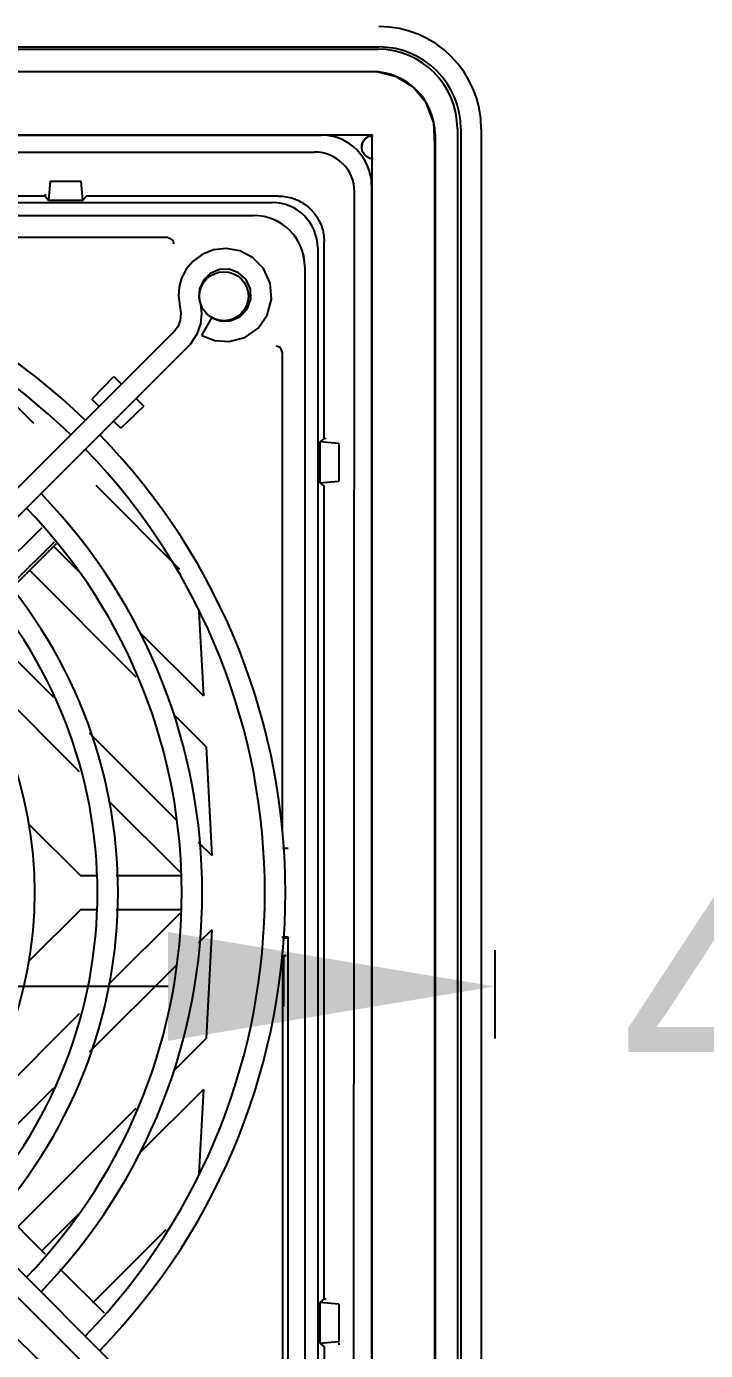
# Model space of a CAD drawing. Header units: inches. Extents: x 0 to 183, y 0 to 117.
# Drawn here: x 86.881 to 89.228, y 35.683 to 40.263 of the extents above; entities that cross this region are included whole.
import ezdxf
from ezdxf.enums import TextEntityAlignment as Align

# ---------------------------------------------------------------- set-up
doc = ezdxf.new("R2010")
doc.units = ezdxf.units.IN
doc.header["$MEASUREMENT"] = 0
doc.layers.add('PSYMS', color=7, linetype='Continuous')
doc.styles.get("Standard").update_dxf_attribs({"font": 'arial.ttf'})
doc.styles.add('WD', font='romans.shx', dxfattribs={"height": 0.185})
doc.dimstyles.get("Standard").update_dxf_attribs({"dimtxt": 0.18, "dimasz": 0.18, "dimexe": 0.18, "dimexo": 0.0625, "dimgap": 0.09, "dimtad": 0, "dimtih": 1, "dimtoh": 1, "dimdec": 4, "dimzin": 0, "dimdsep": 46, "dimtxsty": 'Standard', "dimcen": 0.09, "dimadec": 0, "dimazin": 0, "dimtfac": 1, "dimtdec": 4, "dimtofl": 0, "dimtmove": 0, "dimatfit": 3, "dimfxl": 1, "dimtolj": 1, "dimtzin": 0, "dimarcsym": 0})

# ---------------------------------------------------------------- blocks, each defined once
blk = doc.blocks.new('*D46')
at = {"color": 0, "lineweight": -2, "transparency": 16777216}
for p, q in [((81, 52.8178), (81, 58.3675)), ((85.5, 40.3125), (85.5, 58.3675)), ((79.87, 58.1875), (78.74, 58.1875)), ((86.63, 58.1875), (87.76, 58.1875))]:
    blk.add_line(p, q, dxfattribs=at)
at = {"color": 0, "transparency": 16777216}
for points in [[(79.87, 58.3758), (79.87, 57.9992), (81, 58.1875)], [(86.63, 58.3758), (86.63, 57.9992), (85.5, 58.1875)]]:
    blk.add_solid(points, dxfattribs=at)
at = {"layer": 'Defpoints', "color": 0, "transparency": 16777216}
for p in [(81, 58.1875), (81, 52.7553), (85.5, 40.25)]:
    blk.add_point(p, dxfattribs=at)
at = {"color": 0, "transparency": 16777216, "insert": (83.25, 58.1875), "char_height": 0.85, "attachment_point": 5}
blk.add_mtext('\\A1;4.5000', dxfattribs=at)
blk = doc.blocks.new('*D47')
at = {"color": 0, "lineweight": -2, "transparency": 16777216}
for p, q in [((83.5, 35.5103), (83.5, 36.6403)), ((89, 34.3803), (83.32, 34.3803)), ((89, 31.3803), (83.32, 31.3803)), ((83.5, 30.2503), (83.5, 29.1203))]:
    blk.add_line(p, q, dxfattribs=at)
at = {"color": 0, "transparency": 16777216}
for points in [[(83.3117, 35.5103), (83.6883, 35.5103), (83.5, 34.3803)], [(83.3117, 30.2503), (83.6883, 30.2503), (83.5, 31.3803)]]:
    blk.add_solid(points, dxfattribs=at)
at = {"layer": 'Defpoints', "color": 0, "transparency": 16777216}
for p in [(89.0625, 34.3803), (83.5, 31.3803), (89.0625, 31.3803)]:
    blk.add_point(p, dxfattribs=at)
at = {"color": 0, "transparency": 16777216, "insert": (83.5, 32.8803), "char_height": 0.85, "attachment_point": 5}
blk.add_mtext('\\A1;3.0000', dxfattribs=at)
blk = doc.blocks.new('*D48')
at = {"color": 0, "lineweight": -2, "transparency": 16777216}
for p, q in [((88.5, 37.0678), (88.5, 36.7628)), ((93, 37.0678), (93, 36.7628)), ((87.37, 36.9428), (86.24, 36.9428)), ((94.13, 36.9428), (95.26, 36.9428))]:
    blk.add_line(p, q, dxfattribs=at)
at = {"color": 0, "transparency": 16777216}
for points in [[(87.37, 37.1311), (87.37, 36.7545), (88.5, 36.9428)], [(94.13, 37.1311), (94.13, 36.7545), (93, 36.9428)]]:
    blk.add_solid(points, dxfattribs=at)
at = {"layer": 'Defpoints', "color": 0, "transparency": 16777216}
for p in [(88.5, 37.1303), (93, 37.1303), (93, 36.9428)]:
    blk.add_point(p, dxfattribs=at)
at = {"color": 0, "transparency": 16777216, "insert": (90.75, 36.9428), "char_height": 0.85, "attachment_point": 5}
blk.add_mtext('\\A1;4.5000', dxfattribs=at)
blk = doc.blocks.new('SEN_FAN_N12_FA44')
at = {"color": 7, "linetype": 'Continuous'}
for p, q in [((0.3391, 5.8174), (5.5359, 5.8174)), ((5.8194, 5.534), (5.8194, 0.1245)), ((5.8903, 5.534), (5.8903, 0.3371)), ((0.5609, 5.4538), (5.3141, 5.4538)), ((5.4497, 0.4605), (5.4519, 5.316)), ((4.9194, 4.8596), (4.9073, 4.8244)), ((4.9237, 4.8194), (4.9592, 4.8807)), ((4.8104, 4.8153), (3.1594, 3.1643)), ((4.9237, 4.8194), (4.9688, 4.8018)), ((4.856, 4.7607), (3.1387, 3.0434)), ((4.2275, 4.0106), (4.3722, 4.1555)), ((4.2735, 3.9647), (4.4145, 4.106)), ((4.4209, 4.0985), (4.2804, 3.9578)), ((5.2029, 2.7364), (5.2226, 2.735)), ((5.2062, 2.7385), (5.206, 2.7385)), ((5.2072, 2.7385), (5.2062, 2.7385)), ((5.2074, 2.7385), (5.2072, 2.7385)), ((5.2118, 2.7383), (5.2074, 2.7385)), ((5.216, 2.7382), (5.2139, 2.7382)), ((5.2228, 2.7379), (5.2188, 2.7381)), ((5.2226, 2.735), (5.2228, 2.7379)), ((3.2926, 2.5873), (4.8388, 1.041))]:
    blk.add_line(p, q, dxfattribs=at)
at = {"color": 6, "linetype": 'Continuous'}
for p, q in [((0.343, 5.8095), (5.532, 5.8095)), ((0.3627, 5.7322), (5.5123, 5.7322)), ((0.5386, 5.5129), (5.3364, 5.5129)), ((2.9375, 5.5136), (5.5123, 5.5136)), ((5.3351, 5.5129), (5.3351, 5.5136)), ((5.4947, 5.5039), (5.4923, 5.5022)), ((5.4974, 5.5055), (5.4946, 5.5038)), ((5.5118, 5.5139), (5.5116, 5.5146)), ((5.5116, 5.5146), (5.5116, 5.5034)), ((5.5116, 5.5034), (5.5116, 5.5111)), ((5.5116, 5.51), (5.5116, 5.4702)), ((5.5123, 5.5136), (5.5122, 5.5136)), ((5.5123, 5.5136), (5.5123, 5.5136)), ((5.7302, 5.5143), (5.7302, 0.2623)), ((5.8076, 5.534), (5.8076, 0.2623)), ((5.4805, 5.4545), (5.4801, 5.4554)), ((5.5116, 5.4702), (5.5116, 0.289)), ((4.3999, 5.3529), (4.3942, 5.2872)), ((4.3999, 5.3529), (4.5066, 5.3529)), ((4.5123, 5.2872), (4.5066, 5.3529)), ((5.5109, 5.3384), (5.5109, 0.4592)), ((5.5109, 5.3371), (5.5116, 5.3371)), ((0.7076, 5.2795), (5.1674, 5.2795)), ((4.3821, 5.3017), (1.4929, 5.3017)), ((4.3821, 5.3017), (4.3942, 5.2872)), ((4.3942, 5.2872), (4.5123, 5.2872)), ((4.5123, 5.2872), (4.5244, 5.3017)), ((5.1895, 5.3017), (4.5244, 5.3017)), ((0.7721, 5.2347), (5.1029, 5.2347)), ((5.1029, 5.2347), (5.1029, 5.234)), ((4.8076, 5.1579), (3.1577, 5.1578)), ((5.3469, 4.4631), (5.3469, 5.1443)), ((5.3248, 5.1221), (5.3248, 0.6624)), ((5.28, 5.0576), (5.2792, 5.0576)), ((5.28, 5.0576), (5.28, 0.7269)), ((4.3438, 4.5151), (4.0694, 4.7894)), ((5.2031, 3.1124), (5.2032, 4.7623)), ((4.5458, 4.6009), (4.6204, 4.6781)), ((4.6204, 4.6781), (4.6468, 4.6516)), ((4.5689, 4.5737), (4.5438, 4.5987)), ((4.6969, 4.6015), (4.7233, 4.5751)), ((4.644, 4.4985), (4.7233, 4.5751)), ((4.644, 4.4985), (4.619, 4.5236)), ((5.3469, 4.4631), (5.3325, 4.451)), ((5.3325, 4.451), (5.3325, 4.3098)), ((5.3981, 4.4454), (5.3325, 4.451)), ((5.354, 4.4625), (5.3469, 4.4631)), ((5.3981, 4.4454), (5.3981, 4.3155)), ((5.3325, 4.3098), (5.3981, 4.3155)), ((5.3325, 4.3098), (5.3469, 4.2977)), ((4.8486, 4.0103), (4.5589, 4.3)), ((5.3469, 1.4868), (5.3469, 4.2977)), ((4.4125, 4.09), (4.497, 4.0055)), ((4.6975, 3.638), (4.3291, 4.0064)), ((4.1232, 3.856), (4.4111, 3.5681)), ((4.9142, 3.8636), (4.9294, 3.5732)), ((4.5016, 3.3106), (4.0397, 3.7724)), ((4.7099, 3.7926), (4.9294, 3.5732)), ((5.7295, 0.6318), (5.7295, 3.7829)), ((4.9386, 3.3969), (4.828, 3.5075)), ((4.5346, 3.4445), (4.835, 3.1442)), ((4.9386, 3.3969), (4.9583, 3.0208)), ((4.8493, 2.9629), (4.6031, 3.209)), ((4.3262, 3.1296), (4.5045, 2.9513)), ((4.9119, 3.0673), (4.9583, 3.0208)), ((4.5045, 2.9513), (4.5577, 2.9513)), ((4.6285, 2.9513), (4.8502, 2.9513)), ((4.5045, 2.8332), (4.3262, 2.6548)), ((4.5577, 2.8332), (4.5045, 2.8332)), ((4.6032, 2.5755), (4.8493, 2.8216)), ((4.8502, 2.8332), (4.6285, 2.8332)), ((4.9583, 2.7636), (4.9119, 2.7172)), ((4.9583, 2.7636), (4.9386, 2.3876)), ((5.2228, 1.0221), (5.2228, 2.7379)), ((5.2032, 2.672), (5.2032, 1.0221)), ((5.2075, 2.4978), (5.2075, 2.6744)), ((5.2116, 2.6742), (5.2075, 2.6744)), ((5.2154, 2.674), (5.2116, 2.6742)), ((4.835, 2.6403), (4.5346, 2.3399)), ((4.0261, 1.9985), (4.5016, 2.4739)), ((4.828, 2.277), (4.9386, 2.3876)), ((4.411, 2.2163), (4.1097, 1.9149)), ((4.9294, 2.2113), (4.7099, 1.9918)), ((4.9294, 2.2113), (4.9142, 1.9208)), ((4.2878, 1.7368), (4.6975, 2.1464)), ((4.2252, 1.7994), (4.383, 1.6416)), ((4.497, 1.779), (4.3713, 1.6533)), ((4.5478, 1.4734), (4.8009, 1.7265)), ((4.4331, 1.5915), (4.5862, 1.4384)), ((5.3469, 1.4868), (5.3325, 1.4747)), ((5.3325, 1.4747), (5.3325, 1.3334)), ((5.3981, 1.469), (5.3325, 1.4747)), ((5.3981, 1.469), (5.3981, 1.3391)), ((4.3914, 1.2435), (4.2383, 1.3966)), ((5.3325, 1.3334), (5.3981, 1.3391)), ((5.3325, 1.3334), (5.3469, 1.3213)), ((5.3981, 1.3354), (5.3981, 1.3285)), ((5.3469, 1.3213), (5.3469, 0.6402))]:
    blk.add_line(p, q, dxfattribs=at)
for points in [[(5.4595, 5.7315), (5.3878, 5.7315), (5.3154, 5.7315), (0.4019, 5.7315)], [(5.7295, 5.0576), (5.7295, 5.2392), (5.7295, 5.3245), (5.7295, 5.4059), (5.7295, 5.4808), (5.7256, 5.5554), (5.6996, 5.6243), (5.6543, 5.6786), (5.5974, 5.7142), (5.5321, 5.7306), (5.4595, 5.7315)], [(5.7302, 5.5143), (5.7291, 5.5357), (5.726, 5.5568), (5.7208, 5.5775), (5.7136, 5.5977), (5.7045, 5.617), (5.6935, 5.6353), (5.6807, 5.6525), (5.6664, 5.6684), (5.6505, 5.6827), (5.6334, 5.6955), (5.615, 5.7064), (5.5957, 5.7156), (5.5756, 5.7228), (5.5548, 5.728), (5.5338, 5.7311), (5.5123, 5.7322)], [(5.4891, 5.4995), (5.4865, 5.4967), (5.484, 5.4935), (5.4817, 5.4899), (5.4798, 5.4858), (5.4782, 5.4813), (5.4772, 5.4763), (5.4769, 5.471)], [(5.4923, 5.5022), (5.49, 5.5003), (5.4878, 5.4982), (5.4858, 5.4959), (5.4839, 5.4935)], [(5.4946, 5.5038), (5.4918, 5.5018), (5.4891, 5.4995)], [(5.5122, 5.5136), (5.512, 5.5137), (5.5118, 5.5139)], [(5.4779, 5.4619), (5.4772, 5.4657), (5.4769, 5.4698), (5.477, 5.474)], [(5.477, 5.474), (5.4776, 5.4786), (5.4788, 5.4834), (5.4809, 5.4883), (5.4839, 5.4935)], [(5.48, 5.4555), (5.4789, 5.4583), (5.4779, 5.4619)], [(5.4978, 5.4362), (5.4943, 5.4383), (5.4911, 5.4407), (5.4882, 5.4433), (5.4857, 5.4461), (5.4836, 5.449), (5.4818, 5.4519), (5.4802, 5.455), (5.48, 5.4555)], [(5.5116, 5.4318), (5.5109, 5.4319), (5.5061, 5.4329), (5.5018, 5.4343), (5.4978, 5.4362)], [(5.1895, 5.3017), (5.1962, 5.3015), (5.2028, 5.3011), (5.2094, 5.3004), (5.2158, 5.2995), (5.2222, 5.2982), (5.2285, 5.2968), (5.2346, 5.2951), (5.2406, 5.2932), (5.2465, 5.291), (5.2522, 5.2886), (5.2578, 5.2861), (5.2633, 5.2833), (5.2686, 5.2804), (5.2737, 5.2773), (5.2787, 5.274), (5.2834, 5.2706), (5.2881, 5.267), (5.2925, 5.2633), (5.2968, 5.2595), (5.3008, 5.2556), (5.3048, 5.2515), (5.3086, 5.2472), (5.3123, 5.2428), (5.3159, 5.2382), (5.3193, 5.2334), (5.3226, 5.2284), (5.3257, 5.2233), (5.3286, 5.218), (5.3314, 5.2126), (5.3339, 5.207), (5.3363, 5.2012), (5.3384, 5.1953), (5.3404, 5.1893), (5.3421, 5.1832), (5.3435, 5.1769), (5.3447, 5.1706), (5.3457, 5.1641), (5.3464, 5.1576), (5.3468, 5.1509), (5.3469, 5.1442)], [(5.7295, 3.7829), (5.7295, 4.8598), (5.7295, 5.0576)], [(5.2031, 3.0459), (5.204, 3.0459), (5.206, 3.046), (5.2091, 3.0461)], [(5.2091, 3.0461), (5.2177, 3.0463), (5.2228, 3.0465)]]:
    blk.add_lwpolyline(points, dxfattribs=at)
at = {"color": 7, "linetype": 'Continuous'}
for points in [[(4.9251, 5.0998), (4.8939, 5.0768), (4.8704, 5.0492), (4.8542, 5.0182), (4.8456, 4.9882), (4.843, 4.9567), (4.8479, 4.9196), (4.852, 4.8961), (4.8494, 4.8716), (4.8407, 4.8499), (4.8286, 4.8335), (4.8104, 4.8153)], [(5.055, 5.1125), (5.0079, 5.1206), (4.9649, 5.1156), (4.9251, 5.0998)], [(5.0727, 4.8129), (5.1186, 4.8451), (5.1503, 4.8902), (5.1653, 4.9452), (5.1605, 5.0002), (5.1375, 5.0506), (5.0998, 5.0895), (5.055, 5.1125)], [(5.0189, 5.0485), (4.9853, 5.0477), (4.9533, 5.0339)], [(5.0773, 5.0129), (5.0512, 5.0367), (5.0189, 5.0485)], [(4.9533, 5.0339), (4.9301, 5.0108), (4.9166, 4.981), (4.9141, 4.9523)], [(5.0806, 4.9102), (5.0939, 4.9448), (5.0925, 4.9802), (5.0773, 5.0129)], [(4.9141, 4.9523), (4.9191, 4.9274), (4.9229, 4.8958), (4.9194, 4.8596)], [(4.9592, 4.8807), (4.989, 4.8699), (5.0219, 4.8703), (5.0556, 4.8845), (5.0806, 4.9102)], [(4.9073, 4.8244), (4.8833, 4.7883), (4.856, 4.7607)], [(4.9688, 4.8018), (5.0192, 4.7983), (5.0727, 4.8129)], [(5.206, 2.7385), (5.2057, 2.7385), (5.2055, 2.7385), (5.2053, 2.7385), (5.2051, 2.7386), (5.2049, 2.7386), (5.2047, 2.7386), (5.2046, 2.7386), (5.2044, 2.7386), (5.2042, 2.7386), (5.2041, 2.7386), (5.204, 2.7387), (5.2038, 2.7387), (5.2037, 2.7387), (5.2036, 2.7387), (5.2035, 2.7387), (5.2034, 2.7387), (5.2033, 2.7388), (5.2033, 2.7388), (5.2032, 2.7388), (5.2032, 2.7388)], [(5.2139, 2.7382), (5.2133, 2.7383), (5.2118, 2.7383)], [(5.2188, 2.7381), (5.2166, 2.7381), (5.216, 2.7382)], [(3.0886, 2.691), (3.1176, 2.662), (4.7885, 0.9911)]]:
    blk.add_lwpolyline(points, dxfattribs=at)
at = {"color": 6, "linetype": 'Continuous'}
blk.add_circle((5.0005, 4.9552), 0.0846, dxfattribs=at)
at = {"color": 7, "linetype": 'Continuous'}
for centre, radius, start, end in [((5.5359, 5.534), 0.3543, 0, 90), ((5.5359, 5.534), 0.2835, 0, 90), ((5.3141, 5.316), 0.1378, 0, 90), ((2.9375, 2.8922), 2.2756, 45.8958, 90), ((2.9375, 2.8922), 2.2047, 45.9246, 90), ((2.9375, 2.8922), 2.2756, 315.8959, 44.1041), ((2.9375, 2.8922), 2.2047, 315.9247, 44.0753), ((2.9375, 2.8922), 1.9882, 316.0254, 43.9746), ((2.9375, 2.8922), 1.9173, 316.0633, 43.9367), ((2.9375, 2.8922), 1.6969, 316.2042, 43.7957), ((2.9375, 2.8922), 1.626, 316.2567, 43.7432), ((2.9375, 2.8922), 1.4094, 316.4421, 43.5579)]:
    blk.add_arc(centre, radius, start, end, dxfattribs=at)
at = {"color": 6, "linetype": 'Continuous'}
for centre, radius, start, end in [((5.532, 5.534), 0.2756, 0, 90), ((5.3351, 5.3371), 0.1761, 0.4188, 89.5795), ((5.5162, 5.471), 0.0394, 90, 118.6414), ((5.5162, 5.471), 0.0394, 236.4827, 270), ((5.1029, 5.0576), 0.1772, 0, 90), ((5.1029, 5.0576), 0.1768, 0, 90), ((4.8076, 5.1363), 0.0197, 0, 90), ((5.1816, 4.7623), 0.0197, 0, 90)]:
    blk.add_arc(centre, radius, start, end, dxfattribs=at)
for centre, major_axis, ratio, start_param, end_param in [((4.3996, 5.3981), (0.0174, 0.0984), 0.025788, -3.567505, -3.3384), ((5.1672, 5.122), (0.1114, 0.1114), 0.999315, 5.49813, 7.068241), ((5.4434, 1.4692), (0.0984, -0.0174), 0.025788, 2.71568, 2.944785)]:
    blk.add_ellipse(centre, major_axis=major_axis, ratio=ratio, start_param=start_param, end_param=end_param, dxfattribs=at)
at = {"style": 'WD', "width": 0.7}
for tag, p in [('INST', (2.875, 6.7321)), ('LOC', (2.875, 6.5625)), ('DESC1', (2.875, 6.4062)), ('DESC2', (2.875, 6.25)), ('DESC3', (2.875, 6.1021)), ('XREF', (2.875, 5.5312))]:
    blk.add_attdef(tag, text='', height=0.125, dxfattribs=at).set_placement(p, align=Align.CENTER)
at = {"style": 'WD'}
blk.add_attdef('TAG1', text='', height=0.125, dxfattribs=at).set_placement((2.875, 5.9375), align=Align.CENTER)
at = {"style": 'WD', "flags": 9}
blk.add_attdef('FAMILY', (3.0797, 5.9023), '', height=0.01, dxfattribs=at)
for tag, p in [('CAT', (3.1047, 5.8582)), ('ASSYCODE', (3.105, 5.8214)), ('MFG', (3.1028, 5.8387))]:
    blk.add_attdef(tag, text='', height=0.01, dxfattribs=at).set_placement(p, align=Align.CENTER)

msp = doc.modelspace()

# ---------------------------------------------------------------- block references
at = {"layer": 'PSYMS'}
msp.add_blockref('SEN_FAN_N12_FA44', (82.5625, 34.375), dxfattribs=at)

# ---------------------------------------------------------------- dimensions: what is measured, and where the dimension line sits
at = {"color": 2}
dim = msp.add_linear_dim(base=(81, 58.1875), p1=(85.5, 40.25), p2=(81, 52.75529), dimstyle='Standard', override={"dimtxt": 0.85, "dimasz": 1.13}, dxfattribs=at)
dim.commit()
dim.dimension.update_dxf_attribs({"geometry": '*D46', "text_midpoint": (83.25, 58.1875), "dimtype": 160})
dim = msp.add_linear_dim(base=(93, 36.94279), p1=(88.5, 37.13029), p2=(93, 37.13029), dimstyle='Standard', override={"dimtxt": 0.85, "dimasz": 1.13}, dxfattribs=at)
dim.commit()
dim.dimension.update_dxf_attribs({"geometry": '*D48', "text_midpoint": (90.75, 36.94279)})
dim = msp.add_linear_dim(base=(83.5, 31.38029), p1=(89.0625, 34.38029), p2=(89.0625, 31.38029), angle=90, dimstyle='Standard', override={"dimtxt": 0.85, "dimasz": 1.13}, dxfattribs=at)
dim.commit()
dim.dimension.update_dxf_attribs({"geometry": '*D47', "text_midpoint": (83.5, 32.88029), "dimtype": 160})

doc.saveas('drawing.dxf')
